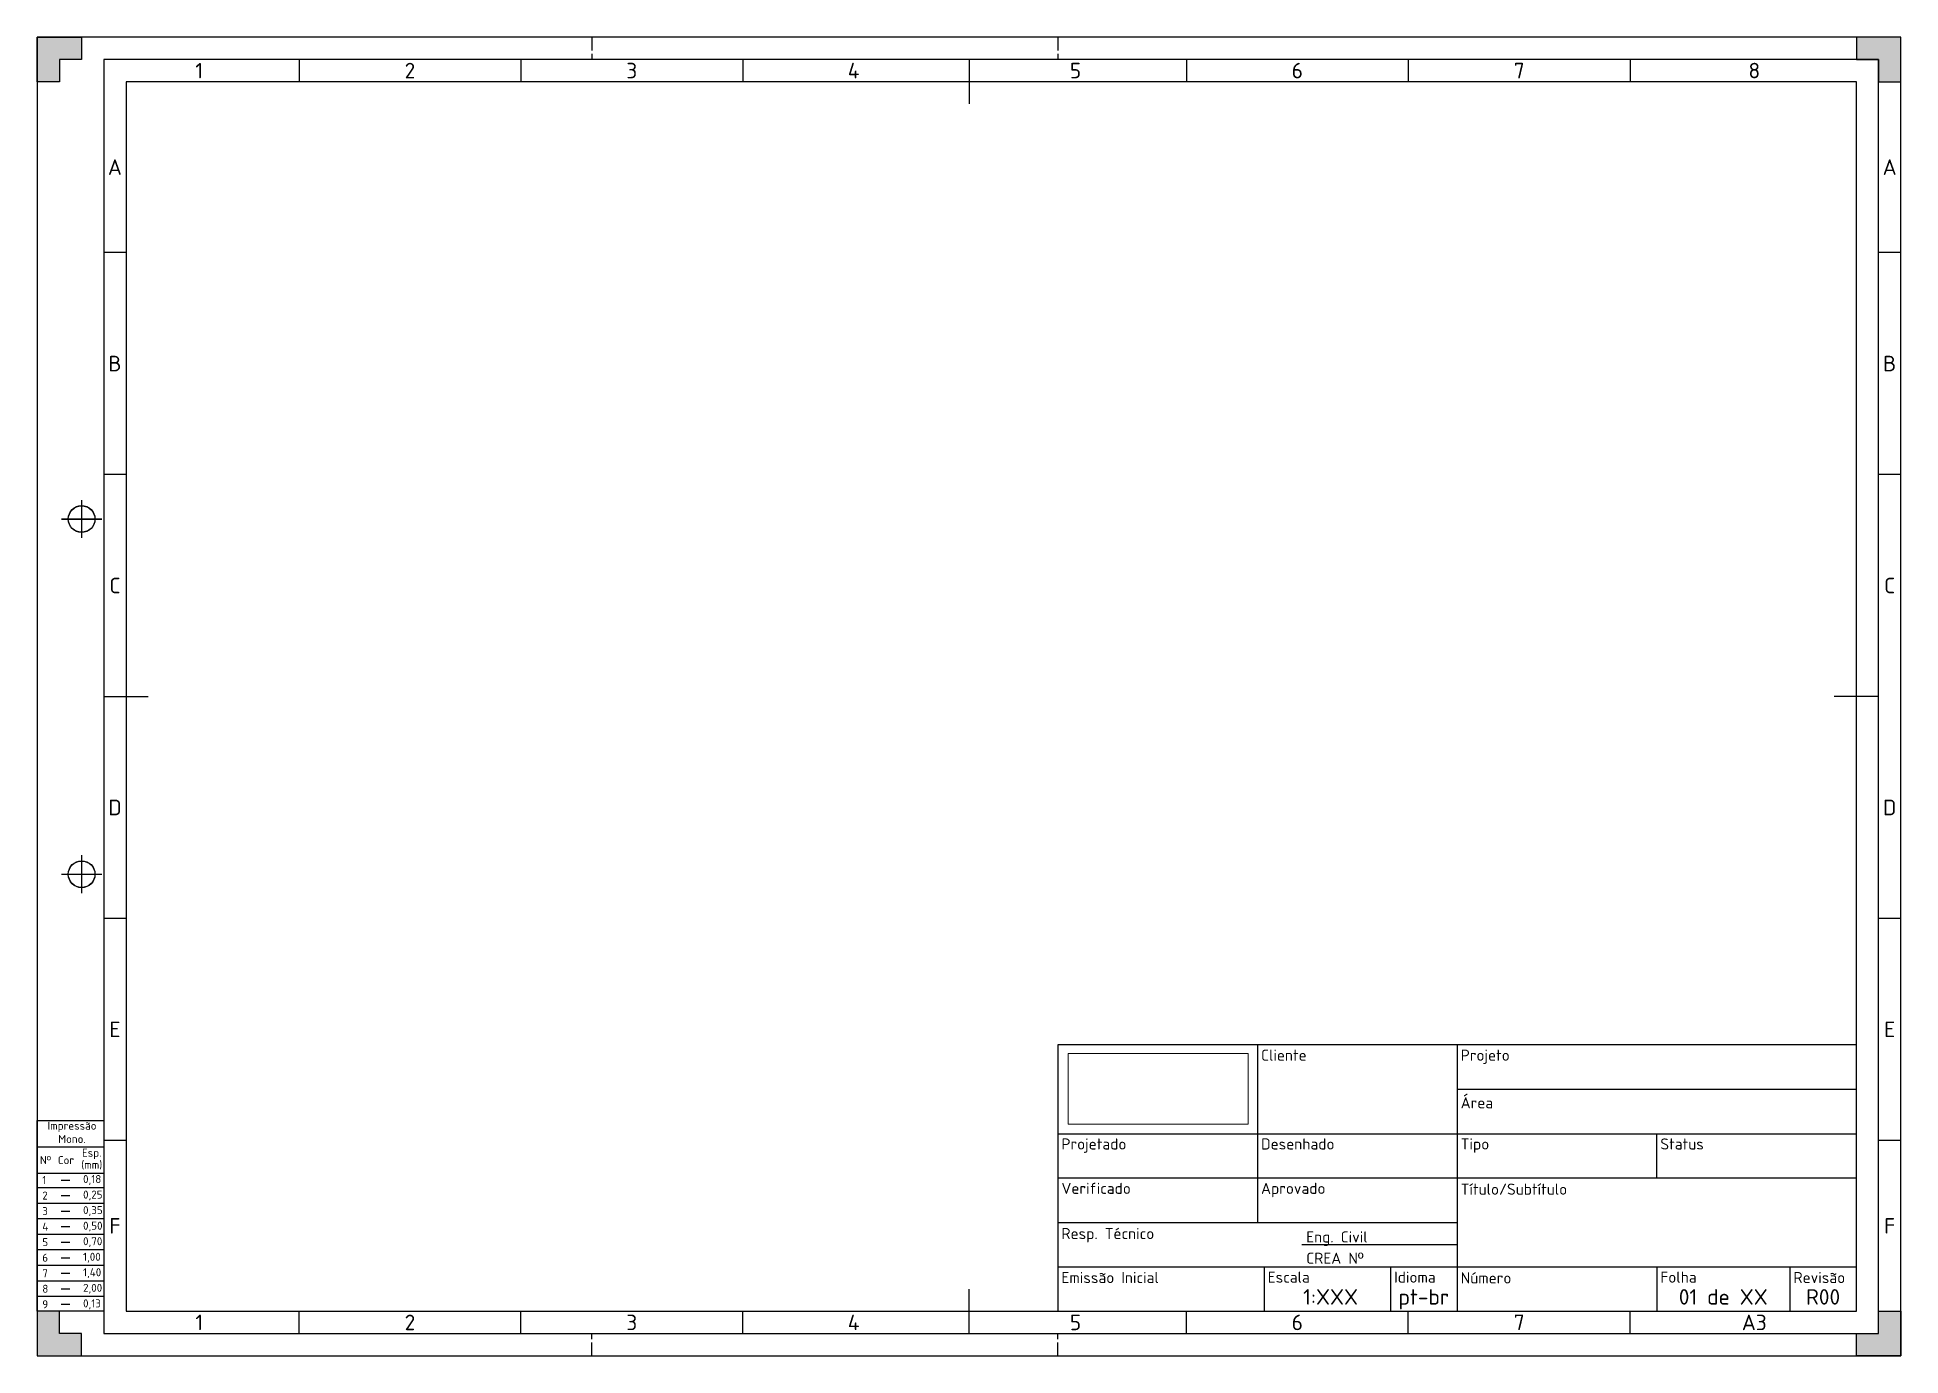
# Paper-space layout 'A3' of a CAD drawing. Header units: millimetres. Extents: x 0 to 420, y 0 to 297.
import ezdxf
from ezdxf.enums import TextEntityAlignment as Align

# ---------------------------------------------------------------- set-up
doc = ezdxf.new("R2010")
doc.units = ezdxf.units.MM
doc.header["$LTSCALE"] = 0.25
doc.linetypes.add('Tracejada', pattern=[15, 12, -3])
doc.layers.add('ARQ-FLH-GER-CarimboInformacoes', color=3, linetype='Continuous')
doc.layers.add('ARQ-TXT-SMB-SimbologiaTextual', color=3, linetype='Continuous')
doc.layers.add('ARQ-FLH-NaoImprimir', color=9, linetype='Continuous', plot=False)
doc.styles.add('1.8mm', font='isocpeur.ttf', dxfattribs={"height": 1.8})
doc.styles.add('2.5mm', font='isocpeur.ttf', dxfattribs={"height": 2.5})
doc.styles.add('3.5mm', font='isocpeur.ttf', dxfattribs={"height": 3.5})
picture_1 = doc.add_image_def('image1.png', size_in_pixel=(500, 196))

# ---------------------------------------------------------------- blocks, each defined once
blk = doc.blocks.new('Quadro_Penas_Monocromatico')
at = {"layer": 'ARQ-FLH-NaoImprimir'}
for p, q in [((0, 37.07), (15, 37.07)), ((0, 31.09), (15, 31.09)), ((0, 27.9), (15, 27.9)), ((0, 24.4), (15, 24.4)), ((0, 20.9), (15, 20.9)), ((0, 17.4), (15, 17.4)), ((0, 13.9), (15, 13.9)), ((0, 10.4), (15, 10.4)), ((0, 6.9), (15, 6.9)), ((0, 3.4), (15, 3.4))]:
    blk.add_line(p, q, dxfattribs=at)
at = {"layer": 'ARQ-FLH-NaoImprimir', "color": 1}
blk.add_line((5.37, 29.58), (7.37, 29.58), dxfattribs=at)
at = {"layer": 'ARQ-FLH-NaoImprimir', "color": 2}
blk.add_line((5.37, 26.08), (7.37, 26.08), dxfattribs=at)
at = {"layer": 'ARQ-FLH-NaoImprimir', "color": 3}
blk.add_line((5.37, 22.58), (7.37, 22.58), dxfattribs=at)
at = {"layer": 'ARQ-FLH-NaoImprimir', "color": 4}
blk.add_line((5.37, 19.08), (7.37, 19.08), dxfattribs=at)
at = {"layer": 'ARQ-FLH-NaoImprimir', "color": 5}
blk.add_line((5.37, 15.58), (7.37, 15.58), dxfattribs=at)
at = {"layer": 'ARQ-FLH-NaoImprimir', "color": 6}
blk.add_line((5.37, 12.08), (7.37, 12.08), dxfattribs=at)
at = {"layer": 'ARQ-FLH-NaoImprimir', "color": 7}
blk.add_line((5.37, 8.58), (7.37, 8.58), dxfattribs=at)
at = {"layer": 'ARQ-FLH-NaoImprimir', "color": 8}
blk.add_line((5.37, 5.08), (7.37, 5.08), dxfattribs=at)
at = {"layer": 'ARQ-FLH-NaoImprimir', "color": 9}
blk.add_line((5.37, 1.58), (7.37, 1.58), dxfattribs=at)
at = {"layer": 'ARQ-FLH-NaoImprimir', "transparency": 33554687}
blk.add_lwpolyline([(15, 0), (0, 0), (0, 42.96), (15, 42.96)], close=True, dxfattribs=at)
at = {"layer": 'ARQ-FLH-NaoImprimir', "char_height": 1.8, "style": '1.8mm'}
for s, width, heights, insert, attachment_point in [('Impressão Mono.', 14.9814, [8.48], (7.83, 40.32), 5), ('Nº', 3.2679, [0], (1.83, 34.97), 2), ('Cor', 5.2968, [3.18], (6.47, 34.97), 2), ('\\pxsm0.9;Esp.\\P(mm)', 8.4106, [5.81], (12.28, 36.62), 2), ('1', 1.8, [0], (1.13, 29.58), 4), ('0,18', 1.8, [0], (10.32, 29.58), 4), ('2', 1.8, [0], (1.13, 26.08), 4), ('0,25', 1.8, [0], (10.32, 26.08), 4), ('3', 1.8203, [0], (1.13, 22.58), 4), ('0,35', 1.8, [0], (10.32, 22.58), 4), ('4', 1.8, [0], (1.13, 19.08), 4), ('0,50', 1.8, [0], (10.32, 19.08), 4), ('5', 1.8, [0], (1.13, 15.58), 4), ('6', 1.8, [0], (1.13, 12.08), 4), ('1,00', 1.8, [0], (10.32, 12.08), 4), ('0,70', 1.8, [0], (10.32, 15.58), 4), ('7', 1.8, [0], (1.13, 8.58), 4), ('1,40', 1.8, [0], (10.32, 8.58), 4), ('8', 1.8, [0], (1.13, 5.08), 4), ('2,00', 1.8, [0], (10.32, 5.08), 4), ('9', 1.8, [0], (1.13, 1.58), 4), ('0,13', 1.8, [0], (10.32, 1.58), 4)]:
    blk.add_mtext_dynamic_manual_height_columns(s, width=width, gutter_width=9, heights=heights, dxfattribs=dict(at, insert=insert, attachment_point=attachment_point))
blk = doc.blocks.new('*U26')
at = {"layer": 'ARQ-FLH-GER-CarimboInformacoes'}
h = blk.add_hatch(color=9, dxfattribs=at)
h.dxf.hatch_style = 1
h.paths.add_polyline_path([(-420, 297), (-420, 287), (-415, 287), (-415, 292), (-410, 292), (-410, 297)])
h = blk.add_hatch(color=9, dxfattribs=at)
h.dxf.hatch_style = 1
h.paths.add_polyline_path([(0, 297), (0, 287), (-5, 287), (-5, 292), (-10, 292), (-10, 297)])
h = blk.add_hatch(color=9, dxfattribs=at)
h.dxf.hatch_style = 1
h.paths.add_polyline_path([(-420, 0), (-420, 10), (-415, 10), (-415, 5), (-410, 5), (-410, 0)])
h = blk.add_hatch(color=9, dxfattribs=at)
h.dxf.hatch_style = 1
h.paths.add_polyline_path([(0, 0), (0, 10), (-5, 10), (-5, 5), (-10, 5), (-10, 0)])
at = {"layer": 'ARQ-FLH-GER-CarimboInformacoes', "color": 9}
for p, q in [((-420, 297), (-410, 297)), ((-420, 287), (-420, 297)), ((-410, 297), (-410, 292)), ((0, 297), (-10, 297)), ((-10, 297), (-10, 292)), ((0, 287), (0, 297)), ((-410, 292), (-415, 292)), ((-415, 292), (-415, 287)), ((-10, 292), (-5, 292)), ((-5, 292), (-5, 287)), ((-415, 287), (-420, 287)), ((-5, 287), (0, 287)), ((-410, 192.75), (-410, 184.29)), ((-410, 192.7), (-410, 184.23)), ((-414.52, 188.52), (-405.48, 188.52)), ((-414.52, 188.46), (-405.48, 188.46)), ((-410, 112.75), (-410, 104.29)), ((-410, 112.7), (-410, 104.23)), ((-414.52, 108.5), (-405.48, 108.5)), ((-414.52, 108.44), (-405.48, 108.44)), ((-415, 10), (-420, 10)), ((-420, 10), (-420, 0)), ((-415, 5), (-415, 10)), ((-5, 5), (-5, 10)), ((-5, 10), (0, 10)), ((0, 10), (0, 0)), ((-410, 5), (-415, 5)), ((-410, 0), (-410, 5)), ((-10, 0), (-10, 5)), ((-10, 5), (-5, 5)), ((-420, 0), (-410, 0)), ((0, 0), (-10, 0))]:
    blk.add_line(p, q, dxfattribs=at)
at = {"layer": 'ARQ-FLH-GER-CarimboInformacoes', "color": 3}
for p, q in [((-361, 292), (-361, 287)), ((-311, 292), (-311, 287)), ((-261, 292), (-261, 287)), ((-161, 292), (-161, 287)), ((-111, 292), (-111, 287)), ((-61, 292), (-61, 287)), ((-400, 248.5), (-405, 248.5)), ((0, 248.5), (-5, 248.5)), ((-400, 198.5), (-405, 198.5)), ((0, 198.5), (-5, 198.5)), ((-400, 98.5), (-405, 98.5)), ((0, 98.5), (-5, 98.5)), ((-400, 48.5), (-405, 48.5)), ((0, 48.5), (-5, 48.5)), ((-361, 5), (-361, 10)), ((-311, 5), (-311, 10)), ((-261, 5), (-261, 10)), ((-161, 5), (-161, 10)), ((-111, 5), (-111, 10)), ((-61, 5), (-61, 10))]:
    blk.add_line(p, q, dxfattribs=at)
at = {"layer": 'ARQ-FLH-GER-CarimboInformacoes', "color": 9}
blk.add_lwpolyline([(-420, 0), (0, 0), (0, 297), (-420, 297)], close=True, dxfattribs=at)
for centre in [(-410, 188.5), (-410, 188.44), (-410, 108.5), (-410, 108.44)]:
    blk.add_circle(centre, 3, dxfattribs=at)
at = {"layer": 'ARQ-TXT-SMB-SimbologiaTextual', "color": 1, "linetype": 'Tracejada'}
for p, q in [((-295, 297), (-295, 292)), ((-190, 297), (-190, 292)), ((-295, 0), (-295, 5)), ((-190, 0), (-190, 5))]:
    blk.add_line(p, q, dxfattribs=at)
at = {"layer": 'ARQ-TXT-SMB-SimbologiaTextual', "color": 5}
for p, q in [((-210, 292), (-210, 282)), ((-405, 148.5), (-395, 148.5)), ((-5, 148.5), (-15, 148.5)), ((-210, 5), (-210, 15))]:
    blk.add_line(p, q, dxfattribs=at)
at = {"layer": 'ARQ-TXT-SMB-SimbologiaTextual', "color": 3}
blk.add_lwpolyline([(-405, 5), (-5, 5), (-5, 292), (-405, 292)], close=True, dxfattribs=at)
at = {"layer": 'ARQ-TXT-SMB-SimbologiaTextual', "color": 5}
blk.add_lwpolyline([(-400, 10), (-10, 10), (-10, 287), (-400, 287)], close=True, dxfattribs=at)
at = {"layer": 'ARQ-FLH-NaoImprimir'}
blk.add_blockref('Quadro_Penas_Monocromatico', (-420, 10), dxfattribs=at)
at = {"layer": 'ARQ-FLH-GER-CarimboInformacoes', "color": 3, "char_height": 3.5, "attachment_point": 5, "style": '3.5mm'}
for s, insert, width in [('\\pxqc;1', (-383.5, 289.5), 45), ('\\pxqc;2', (-336, 289.5), 50), ('\\pxqc;3', (-286, 289.5), 50), ('\\pxqc;4', (-236, 289.5), 50), ('\\pxqc;5', (-186, 289.5), 50), ('\\pxqc;6', (-136, 289.5), 50), ('\\pxqc;7', (-86, 289.5), 50), ('\\pxqc;8', (-33, 289.5), 45), ('\\pxqc;A', (-402.5, 267.75), 5), ('\\pxqc;A', (-2.5, 267.75), 5), ('\\pxqc;B', (-402.5, 223.5), 5), ('\\pxqc;B', (-2.5, 223.5), 5), ('\\pxqc;C', (-402.5, 173.5), 5), ('\\pxqc;C', (-2.5, 173.5), 5), ('\\pxqc;D', (-402.5, 123.5), 5), ('\\pxqc;D', (-2.5, 123.5), 5), ('\\pxqc;E', (-402.5, 73.5), 5), ('\\pxqc;E', (-2.5, 73.5), 5), ('\\pxqc;F', (-402.5, 29.25), 5), ('\\pxqc;F', (-2.5, 29.25), 5), ('\\pxqc;1', (-383.5, 7.5), 45), ('\\pxqc;2', (-336, 7.5), 50), ('\\pxqc;3', (-286, 7.5), 50), ('\\pxqc;4', (-236, 7.5), 50), ('\\pxqc;5', (-186, 7.5), 50), ('\\pxqc;6', (-136, 7.5), 50), ('\\pxqc;7', (-86, 7.5), 50), ('\\pxqc;A3', (-33, 7.5), 45)]:
    blk.add_mtext(s, dxfattribs=dict(at, insert=insert, width=width))
blk = doc.blocks.new('*U94')
at = {"layer": 'ARQ-TXT-SMB-SimbologiaTextual', "color": 18, "true_color": 0x000000}
for p, q in [((-180, 60), (-180, 0)), ((0, 60), (-180, 60)), ((-135, 60), (-135, 20)), ((-90, 60), (-90, 0)), ((0, 0), (0, 60)), ((0, 50), (-90, 50)), ((-180, 40), (0, 40)), ((-45, 30), (-45, 40)), ((0, 30), (-180, 30)), ((-180, 20), (-90, 20)), ((-90, 15), (-125, 15)), ((-180, 10), (0, 10)), ((-133.5, 10), (-133.5, 0)), ((-105, 10), (-105, 0)), ((-45, 10), (-45, 0)), ((-15, 10), (-15, 0)), ((-180, 0), (0, 0))]:
    blk.add_line(p, q, dxfattribs=at)
at = {"layer": 'ARQ-TXT-SMB-SimbologiaTextual', "color": 18, "true_color": 0x000000, "style": '2.5mm'}
for s, p in [('Cliente', (-134.18, 56.45)), ('Projeto', (-89.18, 56.45)), ('Área', (-89.18, 45.73)), ('Projetado', (-179.18, 36.45)), ('Desenhado', (-134.18, 36.45)), ('Tipo', (-89.18, 36.45)), ('Status', (-44.18, 36.45)), ('Verificado', (-179.18, 26.45)), ('Aprovado', (-134.18, 26.45)), ('Título/Subtítulo', (-89.18, 26.27)), ('Resp. Técnico', (-179.18, 16.27)), ('Emissão Inicial', (-179.18, 6.36)), ('Escala', (-132.68, 6.45)), ('Idioma', (-104.18, 6.45)), ('Número', (-89.18, 6.27)), ('Folha', (-44.18, 6.45)), ('Revisão', (-14.18, 6.36))]:
    blk.add_text(s, height=2.5, dxfattribs=at).set_placement(p)
at = {"layer": 'ARQ-TXT-SMB-SimbologiaTextual', "color": 18, "true_color": 0x000000, "style": '3.5mm'}
for tag, p in [('PROJETO', (-45, 51.6)), ('AREA', (-45, 41.6)), ('PROJETADO', (-157.5, 31.5)), ('DESENHADO', (-112.5, 31.5)), ('TIPO', (-67.5, 31.5)), ('STATUS', (-22.5, 31.5)), ('VERIFICADO', (-157.5, 21.5)), ('APROVADO', (-112.5, 21.5)), ('TITULO', (-45, 20.5)), ('SUBTITULO', (-45, 13.06)), ('EMISSAO', (-157.5, 1.5)), ('ESCALA', (-118.5, 1.5)), ('IDIOMA', (-97.5, 1.5)), ('NÚMERO', (-67.5, 1.5)), ('FOLHA', (-30, 1.5)), ('REVISAO', (-7.5, 1.5))]:
    blk.add_attdef(tag, text='', height=3.5, dxfattribs=at).set_placement(p, align=Align.CENTER)
blk.add_attdef('CLIENTE', text='', height=3.5, dxfattribs=at).set_placement((-112.5, 50), align=Align.MIDDLE_CENTER)
at = {"layer": 'ARQ-TXT-SMB-SimbologiaTextual', "color": 18, "true_color": 0x000000}
for tag, p, height, style in [('PROFISSÃO', (-124, 15.5), 2.5, '2.5mm'), ('RESP.TECNICO', (-178, 11.5), 3.5, '3.5mm'), ('REGISTRO', (-124, 10.7), 2.5, '2.5mm')]:
    blk.add_attdef(tag, p, '', height=height, dxfattribs=dict(at, style=style))
at = {"layer": 'ARQ-TXT-SMB-SimbologiaTextual', "color": 7, "lineweight": 0, "true_color": 0xffffff}
image = blk.add_image(picture_1, insert=(-177.62, 42.18), size_in_units=(40.56, 15.9), dxfattribs=at)
image.dxf.flags = 15

psp = doc.layouts.new('A3')

# ---------------------------------------------------------------- block references
at = {"layer": 'ARQ-FLH-GER-CarimboInformacoes'}
psp.add_blockref('*U94', (410, 10), dxfattribs=at).add_auto_attribs({'REVISAO': 'R00', 'FOLHA': '01 de XX', 'IDIOMA': 'pt-br', 'ESCALA': '1:XXX', 'REGISTRO': 'CREA Nº ', 'PROFISSÃO': 'Eng. Civil'})
at = {"layer": 'ARQ-TXT-SMB-SimbologiaTextual'}
psp.add_blockref('*U26', (420, 0), dxfattribs=at)

doc.saveas('drawing.dxf')
